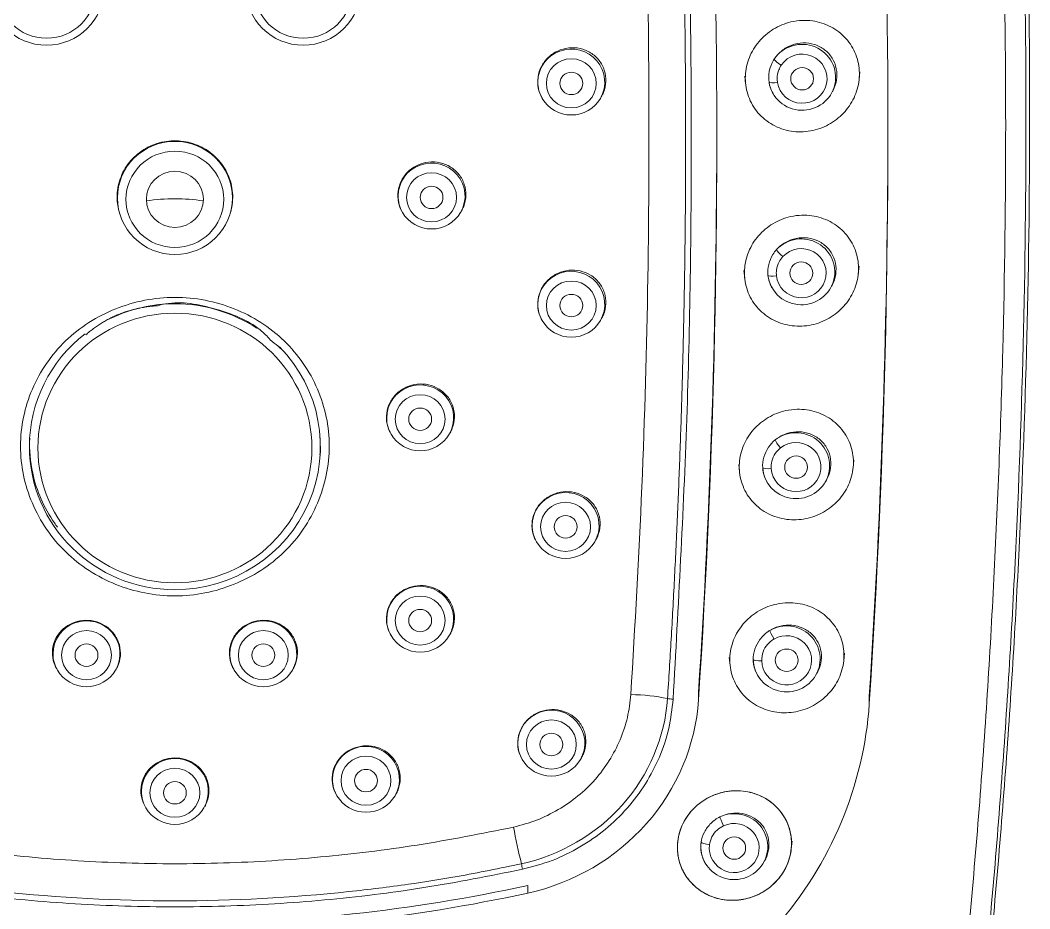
# Model space of a CAD drawing. Extents: x 0 to 3160, y 0 to 2315.
# Drawn here: x 1139.86 to 1175.26, y 1152.76 to 1183.93 of the extents above; entities that cross this region are included whole.
import ezdxf

# ---------------------------------------------------------------- set-up
doc = ezdxf.new("R2010")
doc.units = 0
doc.header["$LTSCALE"] = 10
doc.header["$MEASUREMENT"] = 0
doc.layers.add('1', color=7, linetype='CONTINUOUS')

msp = doc.modelspace()

# ---------------------------------------------------------------- linework, layer by layer
at = {"layer": '1', "color": 7, "linetype": 'Continuous', "lineweight": 18}
for p, q in [((1169.278, 1181.854), (1169.305, 1182.121)), ((1165.269, 1181.966), (1165.295, 1181.703)), ((1166.256, 1181.359), (1166.26, 1181.352)), ((1168.298, 1181.352), (1168.337, 1181.419)), ((1158.157, 1181.204), (1158.166, 1181.188)), ((1160.205, 1181.188), (1160.236, 1181.242)), ((1170.285, 1180.122), (1170.285, 1180.391)), ((1164.285, 1179.891), (1164.285, 1180.158)), ((1143.349, 1177.146), (1143.361, 1177.105)), ((1147.209, 1177.105), (1147.222, 1177.146)), ((1153.253, 1177.211), (1153.266, 1177.189)), ((1155.305, 1177.189), (1155.332, 1177.236)), ((1165.238, 1175.144), (1165.264, 1174.881)), ((1169.247, 1175.031), (1169.274, 1175.298)), ((1166.224, 1174.537), (1166.229, 1174.529)), ((1168.267, 1174.529), (1168.307, 1174.597)), ((1158.155, 1173.411), (1158.166, 1173.393)), ((1160.205, 1173.393), (1160.237, 1173.449)), ((1152.852, 1169.431), (1152.866, 1169.406)), ((1154.905, 1169.406), (1154.933, 1169.455)), ((1165.057, 1168.345), (1165.083, 1168.082)), ((1169.066, 1168.231), (1169.093, 1168.499)), ((1166.042, 1167.739), (1166.048, 1167.728)), ((1168.086, 1167.728), (1168.127, 1167.799)), ((1157.954, 1165.651), (1157.966, 1165.63)), ((1160.005, 1165.63), (1160.038, 1165.689)), ((1152.85, 1162.37), (1152.866, 1162.343)), ((1154.905, 1162.343), (1154.934, 1162.394)), ((1164.725, 1161.57), (1164.752, 1161.306)), ((1168.735, 1161.453), (1168.762, 1161.722)), ((1141.142, 1161.172), (1141.166, 1161.13)), ((1149.405, 1161.13), (1149.429, 1161.172)), ((1143.205, 1161.13), (1143.224, 1161.163)), ((1147.347, 1161.163), (1147.366, 1161.13)), ((1165.709, 1160.964), (1165.716, 1160.951)), ((1167.755, 1160.951), (1167.797, 1161.023)), ((1157.452, 1158.019), (1157.466, 1157.995)), ((1159.505, 1157.995), (1159.539, 1158.055)), ((1150.948, 1156.759), (1150.966, 1156.728)), ((1153.005, 1156.728), (1153.033, 1156.777)), ((1144.243, 1156.344), (1144.266, 1156.304)), ((1146.305, 1156.304), (1146.328, 1156.344)), ((1166.896, 1154.863), (1166.923, 1155.13)), ((1163.869, 1154.382), (1163.879, 1154.365)), ((1165.917, 1154.365), (1165.959, 1154.436))]:
    msp.add_line(p, q, dxfattribs=at)
at = {"layer": '1', "color": 7, "linetype": 'Continuous', "lineweight": 13}
for p, q in [((1163.644, 1160.084), (1163.644, 1160.351)), ((1169.632, 1159.946), (1169.632, 1160.216)), ((1157.655, 1153.31), (1157.655, 1153.575))]:
    msp.add_line(p, q, dxfattribs=at)
at = {"layer": '1', "color": 7, "linetype": 'Continuous', "lineweight": 18}
for centre, major_axis in [((1140.785, 1185.037), (-2.015, 0)), ((1149.785, 1185.037), (-2.015, 0)), ((1159.185, 1181.714), (-0.4, 0)), ((1167.279, 1181.878), (-0.4, 0)), ((1145.285, 1177.695), (-2.015, 0)), ((1145.285, 1177.646), (1, 0)), ((1154.285, 1177.715), (-0.4, 0)), ((1167.248, 1175.055), (-0.4, 0)), ((1159.185, 1173.919), (-0.4, 0)), ((1145.285, 1168.924), (4.802, 0)), ((1153.885, 1169.932), (-0.4, 0)), ((1167.067, 1168.254), (-0.4, 0)), ((1158.985, 1166.156), (-0.4, 0)), ((1153.885, 1162.869), (-0.4, 0)), ((1142.185, 1161.656), (0.4, 0)), ((1148.385, 1161.656), (-0.4, 0)), ((1166.736, 1161.477), (-0.4, 0)), ((1158.485, 1158.521), (-0.4, 0)), ((1151.985, 1157.254), (-0.4, 0)), ((1145.285, 1156.83), (-0.4, 0)), ((1164.898, 1154.891), (-0.4, 0))]:
    msp.add_ellipse(centre, major_axis=major_axis, ratio=0.984808, dxfattribs=at)
at = {"layer": '1', "color": 7, "linetype": 'Continuous', "lineweight": 13}
for centre, major_axis in [((1140.785, 1184.987), (1.715, 0)), ((1149.785, 1184.988), (1.715, 0)), ((1159.185, 1181.714), (0.875, 0)), ((1145.285, 1177.646), (1.715, 0)), ((1154.285, 1177.715), (0.875, 0)), ((1159.185, 1173.919), (0.875, 0)), ((1153.885, 1169.932), (0.875, 0)), ((1158.985, 1166.156), (0.875, 0)), ((1153.885, 1162.869), (0.875, 0)), ((1142.185, 1161.656), (0.875, 0)), ((1148.385, 1161.656), (0.875, 0)), ((1158.485, 1158.521), (0.875, 0)), ((1151.985, 1157.254), (0.875, 0)), ((1145.285, 1156.83), (0.875, 0))]:
    msp.add_ellipse(centre, major_axis=major_axis, ratio=0.984808, dxfattribs=at)
at = {"layer": '1', "color": 7, "linetype": 'Continuous', "lineweight": 18}
for centre, major_axis, ratio, start_param, end_param in [((1167.279, 1181.926), (1.174, 0), 0.984808, 3.290554, 8.844808), ((1166.547, 1182.403), (-0.25, 0.166), 0.145253, 0.183594, 1.667124), ((1166.413, 1181.803), (0.297, 0.045), 0.171725, 3.202696, 4.686226), ((1159.185, 1181.761), (-1.174, 0), 0.984808, 0.519148, 1.570797), ((1159.185, 1181.761), (1.174, 0), 0.984808, -1.570796, -0.519148), ((1145.285, 1171.009), (6.759, 0), 0.984808, 1.570796, 1.719138), ((1145.285, 1171.009), (6.759, 0), 0.984808, 1.422454, 1.570796), ((1154.285, 1177.762), (-1.174, 0), 0.984808, 0.519148, 1.570797), ((1154.285, 1177.762), (1.174, 0), 0.984808, -1.570796, -0.519148), ((1167.248, 1175.102), (-1.174, 0), 0.984808, 0.10659, 5.541511), ((1166.603, 1175.689), (-0.22, 0.204), 0.128037, 0.205821, 1.689351), ((1166.378, 1175.015), (0.298, 0.032), 0.172663, 3.210102, 4.693632), ((1159.185, 1173.966), (-1.174, 0), 0.984808, 0.519148, 1.570797), ((1159.185, 1173.966), (1.174, 0), 0.984808, -1.570796, -0.519148), ((1145.285, 1168.976), (5.102, 0), 0.984808, 2.235047, 3.141593), ((1145.285, 1168.976), (5.102, 0), 0.984808, 4.712389, 7.051207), ((1153.885, 1169.98), (-1.174, 0), 0.984808, 0.519148, 1.570797), ((1153.885, 1169.98), (1.174, 0), 0.984808, -1.570796, -0.519148), ((1167.067, 1168.302), (1.174, 0), 0.984808, 3.20614, 8.528986), ((1145.285, 1168.976), (-5.102, 0), 0.984808, 0, 1.570796), ((1166.52, 1168.979), (-0.186, 0.236), 0.108513, 0.224066, 1.707596), ((1166.194, 1168.251), (0.299, 0.02), 0.173287, 3.217486, 4.701016), ((1158.985, 1166.204), (-1.174, 0), 0.984808, 0.519148, 1.570797), ((1158.985, 1166.204), (1.174, 0), 0.984808, -1.570796, -0.519148), ((1166.736, 1161.525), (-1.174, 0), 0.984808, 0.022667, 5.240547), ((1153.885, 1162.917), (-1.174, 0), 0.984808, 0.519148, 1.570797), ((1153.885, 1162.917), (1.174, 0), 0.984808, -1.570796, -0.519148), ((1166.295, 1162.273), (-0.149, 0.26), 0.087509, 0.238405, 1.721935), ((1165.861, 1161.51), (0.3, 0.007), 0.173604, 3.224863, 4.708392), ((1142.185, 1161.703), (-1.174, 0), 0.984808, 0.519148, 1.570797), ((1142.185, 1161.703), (1.174, 0), 0.984808, -1.570796, -0.519148), ((1148.385, 1161.703), (-1.174, 0), 0.984808, 0.519148, 1.570797), ((1148.385, 1161.703), (1.174, 0), 0.984808, -1.570796, -0.519148), ((1158.485, 1158.569), (-1.174, 0), 0.984808, 0.519148, 1.570797), ((1158.485, 1158.569), (1.174, 0), 0.984808, -1.570796, -0.519148), ((1151.985, 1157.301), (-1.174, 0), 0.984808, 0.519148, 1.570797), ((1151.985, 1157.301), (1.174, 0), 0.984808, -1.570796, -0.519148), ((1145.285, 1156.877), (-1.174, 0), 0.984808, 0.519148, 1.570797), ((1145.285, 1156.877), (1.174, 0), 0.984808, -1.570796, -0.519148), ((1164.898, 1154.939), (-1.174, 0), 0.984808, -0.133119, 5.154545), ((1164.524, 1155.722), (-0.127, 0.272), 0.074302, 0.245307, 1.728837), ((1164.031, 1155.058), (-0.297, 0.04), 0.172112, 0.110665, 1.594195)]:
    msp.add_ellipse(centre, major_axis=major_axis, ratio=ratio, start_param=start_param, end_param=end_param, dxfattribs=at)
at = {"layer": '1', "color": 7, "linetype": 'Continuous', "lineweight": 13}
for centre, major_axis, ratio, start_param, end_param in [((1159.185, 1181.761), (-1.174, 0), 0.984808, 2.622445, 6.283185), ((1167.279, 1181.878), (0.875, 0), 0.984808, 3.290554, 8.844808), ((1159.185, 1181.761), (-1.174, 0), 0.984808, 0, 0.519148), ((1154.285, 1177.762), (-1.174, 0), 0.984808, 2.622445, 6.283185), ((1154.285, 1177.762), (-1.174, 0), 0.984808, 0, 0.519148), ((1167.248, 1175.055), (0.875, 0), 0.984808, 3.248183, 8.683104), ((1159.185, 1173.966), (-1.174, 0), 0.984808, 2.622445, 6.283185), ((1159.185, 1173.966), (-1.174, 0), 0.984808, 0, 0.519148), ((1153.885, 1169.98), (-1.174, 0), 0.984808, 2.622445, 6.283185), ((1153.885, 1169.98), (-1.174, 0), 0.984808, 0, 0.519148), ((1167.067, 1168.254), (0.875, 0), 0.984808, 3.20614, 8.528986), ((1158.985, 1166.204), (-1.174, 0), 0.984808, 2.622445, 6.283185), ((1158.985, 1166.204), (-1.174, 0), 0.984808, 0, 0.519148), ((1153.885, 1162.917), (-1.174, 0), 0.984808, 2.622445, 6.283185), ((1142.185, 1161.703), (-1.174, 0), 0.984808, 2.622445, 6.283185), ((1148.385, 1161.703), (-1.174, 0), 0.984808, 2.622445, 6.283185), ((1153.885, 1162.917), (-1.174, 0), 0.984808, 0, 0.519148), ((1166.736, 1161.477), (-0.875, 0), 0.984808, 0.022667, 5.240547), ((1142.185, 1161.703), (-1.174, 0), 0.984808, 0, 0.519148), ((1148.385, 1161.703), (-1.174, 0), 0.984808, 0, 0.519148), ((1161.592, 1159.698), (-1.996, 0.132), 0.281544, 4.226241, 4.891379), ((1162.702, 1160.199), (-0.299, 0.019), 0.281132, 1.084411, 1.763223), ((1158.485, 1158.569), (-1.174, 0), 0.984808, 2.622445, 6.283185), ((1151.985, 1157.301), (-1.174, 0), 0.984808, 2.622445, 6.283185), ((1158.485, 1158.569), (-1.174, 0), 0.984808, 0, 0.519148), ((1145.285, 1156.877), (-1.174, 0), 0.984808, 2.622445, 6.283185), ((1151.985, 1157.301), (-1.174, 0), 0.984808, 0, 0.519148), ((1145.285, 1156.877), (-1.174, 0), 0.984808, 0, 0.519148), ((1157.396, 1155.014), (-0.42, 1.955), 0.055544, 1.241956, 1.911387), ((1164.898, 1154.891), (0.875, 0), 0.984808, 3.008474, 8.296138), ((1157.439, 1154.237), (-0.064, 0.293), 0.056431, 4.37836, 5.05284)]:
    msp.add_ellipse(centre, major_axis=major_axis, ratio=ratio, start_param=start_param, end_param=end_param, dxfattribs=at)
at = {"layer": '1', "color": 7, "linetype": 'Continuous', "lineweight": 18}
for points, knots in [([(1173.608, 1148.562), (1173.884, 1151.244), (1174.125, 1153.903), (1174.54, 1159.264), (1174.712, 1161.956), (1175.125, 1170.062), (1175.261, 1175.512), (1175.251, 1186.467), (1175.105, 1191.964), (1174.674, 1200.236), (1174.495, 1202.999), (1174.066, 1208.533), (1173.816, 1211.31), (1173.531, 1214.074)], [0, 0, 0, 0, 0.125, 0.125, 0.25, 0.25, 0.5, 0.5, 0.75, 0.75, 0.875, 0.875, 1, 1, 1, 1]), ([(1167.292, 1183.922), (1167.523, 1183.93), (1167.755, 1183.899), (1168.186, 1183.762), (1168.391, 1183.655), (1168.745, 1183.382), (1168.898, 1183.211), (1169.129, 1182.834), (1169.211, 1182.623), (1169.294, 1182.193), (1169.298, 1181.969), (1169.232, 1181.54), (1169.162, 1181.328), (1168.96, 1180.942), (1168.826, 1180.763), (1168.511, 1180.456), (1168.326, 1180.325), (1167.926, 1180.129), (1167.706, 1180.061), (1167.259, 1180.001), (1167.027, 1180.008), (1166.584, 1180.098), (1166.368, 1180.183), (1165.986, 1180.418), (1165.814, 1180.571), (1165.542, 1180.921), (1165.437, 1181.122), (1165.306, 1181.541), (1165.278, 1181.764), (1165.298, 1182.199), (1165.346, 1182.418), (1165.509, 1182.822), (1165.625, 1183.014), (1165.909, 1183.349), (1166.081, 1183.496), (1166.459, 1183.728), (1166.67, 1183.815), (1167.02, 1183.899), (1167.157, 1183.917), (1167.292, 1183.922)], [0, 0, 0, 0, 0.055764, 0.055764, 0.111536, 0.111536, 0.1671, 0.1671, 0.221505, 0.221505, 0.274389, 0.274389, 0.32618, 0.32618, 0.377807, 0.377807, 0.430207, 0.430207, 0.483924, 0.483924, 0.538913, 0.538913, 0.594579, 0.594579, 0.650054, 0.650054, 0.704598, 0.704598, 0.75791, 0.75791, 0.810197, 0.810197, 0.862042, 0.862042, 0.914175, 0.914175, 0.96724, 0.96724, 1, 1, 1, 1]), ([(1167.292, 1183.922), (1167.523, 1183.93), (1167.755, 1183.899), (1168.186, 1183.762), (1168.391, 1183.655), (1168.745, 1183.382), (1168.898, 1183.211), (1169.129, 1182.834), (1169.211, 1182.623), (1169.294, 1182.193), (1169.298, 1181.969), (1169.232, 1181.54), (1169.162, 1181.328), (1168.96, 1180.942), (1168.826, 1180.763), (1168.511, 1180.456), (1168.326, 1180.325), (1167.926, 1180.129), (1167.706, 1180.061), (1167.259, 1180.001), (1167.027, 1180.008), (1166.584, 1180.098), (1166.368, 1180.183), (1165.986, 1180.418), (1165.814, 1180.571), (1165.542, 1180.921), (1165.437, 1181.122), (1165.306, 1181.541), (1165.278, 1181.764), (1165.298, 1182.199), (1165.346, 1182.418), (1165.509, 1182.822), (1165.625, 1183.014), (1165.909, 1183.349), (1166.081, 1183.496), (1166.459, 1183.728), (1166.67, 1183.815), (1167.02, 1183.899), (1167.157, 1183.917), (1167.292, 1183.922)], [0, 0, 0, 0, 0.055764, 0.055764, 0.111536, 0.111536, 0.1671, 0.1671, 0.221505, 0.221505, 0.274389, 0.274389, 0.32618, 0.32618, 0.377807, 0.377807, 0.430207, 0.430207, 0.483924, 0.483924, 0.538913, 0.538913, 0.594579, 0.594579, 0.650054, 0.650054, 0.704598, 0.704598, 0.75791, 0.75791, 0.810197, 0.810197, 0.862042, 0.862042, 0.914175, 0.914175, 0.96724, 0.96724, 1, 1, 1, 1]), ([(1166.297, 1182.559), (1166.369, 1182.672), (1166.461, 1182.773), (1166.67, 1182.94), (1166.789, 1183.007), (1167.039, 1183.101), (1167.174, 1183.128), (1167.443, 1183.137), (1167.581, 1183.119), (1167.837, 1183.038), (1167.96, 1182.974), (1168.172, 1182.811), (1168.264, 1182.709), (1168.403, 1182.484), (1168.452, 1182.358), (1168.502, 1182.101), (1168.505, 1181.967), (1168.466, 1181.711), (1168.424, 1181.584), (1168.356, 1181.452), (1168.347, 1181.436), (1168.338, 1181.42)], [0, 0, 0, 0, 0.107491, 0.107491, 0.214858, 0.214858, 0.324299, 0.324299, 0.436251, 0.436251, 0.549562, 0.549562, 0.662307, 0.662307, 0.772688, 0.772688, 0.880059, 0.880059, 0.985266, 0.985266, 1, 1, 1, 1]), ([(1158.157, 1181.203), (1158.096, 1181.309), (1158.051, 1181.425), (1158.001, 1181.672), (1157.998, 1181.807), (1158.036, 1182.066), (1158.078, 1182.194), (1158.2, 1182.427), (1158.282, 1182.535), (1158.474, 1182.717), (1158.587, 1182.793), (1158.828, 1182.906), (1158.96, 1182.943), (1159.226, 1182.973), (1159.363, 1182.966), (1159.624, 1182.908), (1159.75, 1182.856), (1159.975, 1182.715), (1160.077, 1182.624), (1160.239, 1182.417), (1160.302, 1182.297), (1160.382, 1182.048), (1160.4, 1181.914), (1160.389, 1181.653), (1160.361, 1181.521), (1160.292, 1181.346), (1160.266, 1181.294), (1160.237, 1181.244)], [0, 0, 0, 0, 0.075701, 0.075701, 0.156399, 0.156399, 0.236386, 0.236386, 0.316044, 0.316044, 0.395892, 0.395892, 0.476395, 0.476395, 0.557783, 0.557783, 0.639912, 0.639912, 0.722273, 0.722273, 0.804197, 0.804197, 0.885194, 0.885194, 0.965237, 0.965237, 1, 1, 1, 1]), ([(1166.118, 1181.754), (1166.1, 1181.879), (1166.103, 1182.01), (1166.151, 1182.262), (1166.197, 1182.387), (1166.272, 1182.52), (1166.284, 1182.54), (1166.297, 1182.559)], [0, 0, 0, 0, 0.458729, 0.458729, 0.91951, 0.91951, 1, 1, 1, 1]), ([(1166.547, 1182.351), (1166.513, 1182.299), (1166.484, 1182.244), (1166.424, 1182.092), (1166.405, 1181.989), (1166.403, 1181.842), (1166.407, 1181.796), (1166.413, 1181.75)], [0, 0, 0, 0, 0.294217, 0.294217, 0.780954, 0.780954, 1, 1, 1, 1]), ([(1166.257, 1181.357), (1166.216, 1181.428), (1166.182, 1181.504), (1166.14, 1181.639), (1166.126, 1181.696), (1166.118, 1181.754)], [0, 0, 0, 0, 0.588242, 0.588242, 1, 1, 1, 1]), ([(1147.222, 1177.146), (1147.237, 1177.194), (1147.251, 1177.243), (1147.312, 1177.508), (1147.324, 1177.734), (1147.272, 1178.173), (1147.207, 1178.392), (1147.008, 1178.789), (1146.872, 1178.974), (1146.549, 1179.284), (1146.358, 1179.415), (1145.947, 1179.604), (1145.723, 1179.665), (1145.272, 1179.711), (1145.04, 1179.696), (1144.599, 1179.595), (1144.385, 1179.507), (1144.003, 1179.27), (1143.831, 1179.118), (1143.551, 1178.772), (1143.44, 1178.572), (1143.294, 1178.154), (1143.257, 1177.93), (1143.261, 1177.52), (1143.291, 1177.329), (1143.348, 1177.148)], [0, 0, 0, 0, 0.020469, 0.020469, 0.110761, 0.110761, 0.20116, 0.20116, 0.291607, 0.291607, 0.38198, 0.38198, 0.472176, 0.472176, 0.562191, 0.562191, 0.652146, 0.652146, 0.742204, 0.742204, 0.832454, 0.832454, 0.922859, 0.922859, 1, 1, 1, 1]), ([(1153.253, 1177.211), (1153.194, 1177.313), (1153.15, 1177.425), (1153.098, 1177.668), (1153.093, 1177.802), (1153.129, 1178.061), (1153.17, 1178.19), (1153.29, 1178.423), (1153.372, 1178.532), (1153.564, 1178.714), (1153.677, 1178.79), (1153.919, 1178.902), (1154.05, 1178.938), (1154.315, 1178.967), (1154.452, 1178.959), (1154.711, 1178.901), (1154.837, 1178.849), (1155.062, 1178.71), (1155.163, 1178.62), (1155.326, 1178.414), (1155.39, 1178.296), (1155.473, 1178.048), (1155.492, 1177.915), (1155.485, 1177.653), (1155.458, 1177.521), (1155.389, 1177.344), (1155.363, 1177.29), (1155.333, 1177.238)], [0, 0, 0, 0, 0.073354, 0.073354, 0.154502, 0.154502, 0.235216, 0.235216, 0.315567, 0.315567, 0.395775, 0.395775, 0.476138, 0.476138, 0.556921, 0.556921, 0.638222, 0.638222, 0.719895, 0.719895, 0.801591, 0.801591, 0.88293, 0.88293, 0.963712, 0.963712, 1, 1, 1, 1]), ([(1167.271, 1177.09), (1167.502, 1177.097), (1167.735, 1177.064), (1168.165, 1176.926), (1168.369, 1176.819), (1168.721, 1176.544), (1168.874, 1176.373), (1169.104, 1175.995), (1169.185, 1175.782), (1169.264, 1175.352), (1169.266, 1175.127), (1169.195, 1174.698), (1169.123, 1174.487), (1168.917, 1174.105), (1168.781, 1173.927), (1168.464, 1173.626), (1168.278, 1173.498), (1167.878, 1173.306), (1167.658, 1173.241), (1167.214, 1173.184), (1166.982, 1173.193), (1166.542, 1173.285), (1166.327, 1173.371), (1165.946, 1173.607), (1165.775, 1173.76), (1165.504, 1174.112), (1165.4, 1174.314), (1165.272, 1174.734), (1165.245, 1174.957), (1165.27, 1175.393), (1165.321, 1175.611), (1165.488, 1176.014), (1165.606, 1176.204), (1165.894, 1176.534), (1166.067, 1176.678), (1166.446, 1176.905), (1166.657, 1176.989), (1167.003, 1177.068), (1167.138, 1177.086), (1167.271, 1177.09)], [0, 0, 0, 0, 0.055856, 0.055856, 0.111707, 0.111707, 0.167555, 0.167555, 0.222376, 0.222376, 0.275604, 0.275604, 0.32751, 0.32751, 0.378991, 0.378991, 0.431057, 0.431057, 0.484391, 0.484391, 0.539109, 0.539109, 0.594739, 0.594739, 0.650433, 0.650433, 0.705353, 0.705353, 0.759023, 0.759023, 0.811497, 0.811497, 0.863288, 0.863288, 0.915155, 0.915155, 0.967849, 0.967849, 1, 1, 1, 1]), ([(1167.271, 1177.09), (1167.502, 1177.097), (1167.735, 1177.064), (1168.165, 1176.926), (1168.369, 1176.819), (1168.721, 1176.544), (1168.874, 1176.373), (1169.104, 1175.995), (1169.185, 1175.782), (1169.264, 1175.352), (1169.266, 1175.127), (1169.195, 1174.698), (1169.123, 1174.487), (1168.917, 1174.105), (1168.781, 1173.927), (1168.464, 1173.626), (1168.278, 1173.498), (1167.878, 1173.306), (1167.658, 1173.241), (1167.214, 1173.184), (1166.982, 1173.193), (1166.542, 1173.285), (1166.327, 1173.371), (1165.946, 1173.607), (1165.775, 1173.76), (1165.504, 1174.112), (1165.4, 1174.314), (1165.272, 1174.734), (1165.245, 1174.957), (1165.27, 1175.393), (1165.321, 1175.611), (1165.488, 1176.014), (1165.606, 1176.204), (1165.894, 1176.534), (1166.067, 1176.678), (1166.446, 1176.905), (1166.657, 1176.989), (1167.003, 1177.068), (1167.138, 1177.086), (1167.271, 1177.09)], [0, 0, 0, 0, 0.055856, 0.055856, 0.111707, 0.111707, 0.167555, 0.167555, 0.222376, 0.222376, 0.275604, 0.275604, 0.32751, 0.32751, 0.378991, 0.378991, 0.431057, 0.431057, 0.484391, 0.484391, 0.539109, 0.539109, 0.594739, 0.594739, 0.650433, 0.650433, 0.705353, 0.705353, 0.759023, 0.759023, 0.811497, 0.811497, 0.863288, 0.863288, 0.915155, 0.915155, 0.967849, 0.967849, 1, 1, 1, 1]), ([(1166.382, 1175.883), (1166.472, 1175.983), (1166.579, 1176.07), (1166.812, 1176.203), (1166.94, 1176.251), (1167.201, 1176.304), (1167.339, 1176.309), (1167.605, 1176.276), (1167.737, 1176.236), (1167.976, 1176.115), (1168.086, 1176.032), (1168.266, 1175.837), (1168.339, 1175.721), (1168.437, 1175.477), (1168.464, 1175.344), (1168.47, 1175.084), (1168.45, 1174.951), (1168.384, 1174.748), (1168.349, 1174.67), (1168.307, 1174.597)], [0, 0, 0, 0, 0.113711, 0.113711, 0.227278, 0.227278, 0.343248, 0.343248, 0.461883, 0.461883, 0.581657, 0.581657, 0.700336, 0.700336, 0.816095, 0.816095, 0.928582, 0.928582, 1, 1, 1, 1]), ([(1166.081, 1174.979), (1166.068, 1175.104), (1166.077, 1175.233), (1166.136, 1175.48), (1166.187, 1175.603), (1166.292, 1175.773), (1166.335, 1175.83), (1166.382, 1175.883)], [0, 0, 0, 0, 0.392122, 0.392122, 0.78627, 0.78627, 1, 1, 1, 1]), ([(1166.603, 1175.637), (1166.551, 1175.581), (1166.505, 1175.518), (1166.423, 1175.362), (1166.392, 1175.263), (1166.371, 1175.097), (1166.37, 1175.029), (1166.378, 1174.963)], [0, 0, 0, 0, 0.311332, 0.311332, 0.726524, 0.726524, 1, 1, 1, 1]), ([(1158.156, 1173.41), (1158.095, 1173.515), (1158.051, 1173.632), (1158.001, 1173.878), (1157.998, 1174.013), (1158.037, 1174.271), (1158.079, 1174.399), (1158.203, 1174.631), (1158.285, 1174.738), (1158.478, 1174.918), (1158.591, 1174.994), (1158.832, 1175.104), (1158.964, 1175.141), (1159.228, 1175.17), (1159.365, 1175.162), (1159.624, 1175.105), (1159.751, 1175.053), (1159.976, 1174.914), (1160.077, 1174.823), (1160.239, 1174.616), (1160.303, 1174.496), (1160.382, 1174.247), (1160.4, 1174.113), (1160.389, 1173.852), (1160.36, 1173.721), (1160.29, 1173.549), (1160.266, 1173.499), (1160.239, 1173.452)], [0, 0, 0, 0, 0.075878, 0.075878, 0.157081, 0.157081, 0.237356, 0.237356, 0.316996, 0.316996, 0.396555, 0.396555, 0.476645, 0.476645, 0.557695, 0.557695, 0.639745, 0.639745, 0.722366, 0.722366, 0.804811, 0.804811, 0.88638, 0.88638, 0.966807, 0.966807, 1, 1, 1, 1]), ([(1166.223, 1174.538), (1166.217, 1174.548), (1166.211, 1174.559), (1166.139, 1174.694), (1166.095, 1174.836), (1166.081, 1174.979)], [0, 0, 0, 0, 0.076536, 0.076536, 1, 1, 1, 1]), ([(1144.675, 1173.914), (1144.769, 1173.941), (1145.431, 1174.101), (1146.717, 1173.84), (1148.002, 1173.363), (1148.52, 1172.84), (1148.631, 1172.712)], [0, 0, 0, 0, 0.067446, 0.47527, 0.880652, 1, 1, 1, 1]), ([(1152.852, 1169.431), (1152.793, 1169.532), (1152.75, 1169.643), (1152.698, 1169.884), (1152.693, 1170.018), (1152.729, 1170.276), (1152.77, 1170.405), (1152.891, 1170.637), (1152.973, 1170.745), (1153.166, 1170.926), (1153.279, 1171.002), (1153.52, 1171.112), (1153.652, 1171.148), (1153.916, 1171.176), (1154.052, 1171.168), (1154.31, 1171.11), (1154.436, 1171.059), (1154.66, 1170.92), (1154.761, 1170.831), (1154.925, 1170.627), (1154.989, 1170.509), (1155.072, 1170.261), (1155.092, 1170.128), (1155.085, 1169.868), (1155.058, 1169.736), (1154.988, 1169.56), (1154.963, 1169.508), (1154.934, 1169.457)], [0, 0, 0, 0, 0.072908, 0.072908, 0.154483, 0.154483, 0.23556, 0.23556, 0.316079, 0.316079, 0.396209, 0.396209, 0.476303, 0.476303, 0.556764, 0.556764, 0.637857, 0.637857, 0.719564, 0.719564, 0.801555, 0.801555, 0.883345, 0.883345, 0.964546, 0.964546, 1, 1, 1, 1]), ([(1167.1, 1170.281), (1167.331, 1170.287), (1167.564, 1170.253), (1167.993, 1170.113), (1168.197, 1170.005), (1168.547, 1169.73), (1168.699, 1169.559), (1168.927, 1169.179), (1169.008, 1168.966), (1169.085, 1168.534), (1169.085, 1168.309), (1169.009, 1167.88), (1168.934, 1167.67), (1168.724, 1167.29), (1168.586, 1167.115), (1168.266, 1166.818), (1168.079, 1166.693), (1167.68, 1166.507), (1167.461, 1166.445), (1167.018, 1166.391), (1166.788, 1166.402), (1166.35, 1166.496), (1166.136, 1166.582), (1165.757, 1166.818), (1165.587, 1166.972), (1165.317, 1167.325), (1165.214, 1167.527), (1165.088, 1167.949), (1165.063, 1168.173), (1165.092, 1168.609), (1165.145, 1168.827), (1165.317, 1169.227), (1165.438, 1169.416), (1165.729, 1169.741), (1165.903, 1169.883), (1166.283, 1170.104), (1166.493, 1170.186), (1166.837, 1170.261), (1166.969, 1170.277), (1167.1, 1170.281)], [0, 0, 0, 0, 0.055892, 0.055892, 0.111764, 0.111764, 0.167858, 0.167858, 0.223101, 0.223101, 0.276716, 0.276716, 0.328796, 0.328796, 0.380176, 0.380176, 0.431928, 0.431928, 0.484865, 0.484865, 0.539268, 0.539268, 0.594802, 0.594802, 0.650672, 0.650672, 0.705959, 0.705959, 0.76002, 0.76002, 0.812736, 0.812736, 0.864525, 0.864525, 0.916156, 0.916156, 0.968474, 0.968474, 1, 1, 1, 1]), ([(1167.1, 1170.281), (1167.331, 1170.287), (1167.564, 1170.253), (1167.993, 1170.113), (1168.197, 1170.005), (1168.547, 1169.73), (1168.699, 1169.559), (1168.927, 1169.179), (1169.008, 1168.966), (1169.085, 1168.534), (1169.085, 1168.309), (1169.009, 1167.88), (1168.934, 1167.67), (1168.724, 1167.29), (1168.586, 1167.115), (1168.266, 1166.818), (1168.079, 1166.693), (1167.68, 1166.507), (1167.461, 1166.445), (1167.018, 1166.391), (1166.788, 1166.402), (1166.35, 1166.496), (1166.136, 1166.582), (1165.757, 1166.818), (1165.587, 1166.972), (1165.317, 1167.325), (1165.214, 1167.527), (1165.088, 1167.949), (1165.063, 1168.173), (1165.092, 1168.609), (1165.145, 1168.827), (1165.317, 1169.227), (1165.438, 1169.416), (1165.729, 1169.741), (1165.903, 1169.883), (1166.283, 1170.104), (1166.493, 1170.186), (1166.837, 1170.261), (1166.969, 1170.277), (1167.1, 1170.281)], [0, 0, 0, 0, 0.055892, 0.055892, 0.111764, 0.111764, 0.167858, 0.167858, 0.223101, 0.223101, 0.276716, 0.276716, 0.328796, 0.328796, 0.380176, 0.380176, 0.431928, 0.431928, 0.484865, 0.484865, 0.539268, 0.539268, 0.594802, 0.594802, 0.650672, 0.650672, 0.705959, 0.705959, 0.76002, 0.76002, 0.812736, 0.812736, 0.864525, 0.864525, 0.916156, 0.916156, 0.968474, 0.968474, 1, 1, 1, 1]), ([(1166.333, 1169.204), (1166.437, 1169.29), (1166.557, 1169.36), (1166.806, 1169.457), (1166.94, 1169.486), (1167.206, 1169.5), (1167.342, 1169.485), (1167.599, 1169.412), (1167.723, 1169.352), (1167.939, 1169.195), (1168.034, 1169.096), (1168.179, 1168.875), (1168.232, 1168.749), (1168.288, 1168.493), (1168.294, 1168.358), (1168.258, 1168.1), (1168.218, 1167.973), (1168.149, 1167.837), (1168.139, 1167.819), (1168.128, 1167.8)], [0, 0, 0, 0, 0.120459, 0.120459, 0.240753, 0.240753, 0.36381, 0.36381, 0.489656, 0.489656, 0.616343, 0.616343, 0.741324, 0.741324, 0.862809, 0.862809, 0.980799, 0.980799, 1, 1, 1, 1]), ([(1140.193, 1169.265), (1140.176, 1168.854), (1140.265, 1167.804), (1140.719, 1166.766), (1141.133, 1166.195), (1141.17, 1166.146)], [0, 0, 0, 0, 0.372132, 0.94492, 1, 1, 1, 1]), ([(1165.895, 1168.227), (1165.888, 1168.351), (1165.903, 1168.478), (1165.973, 1168.722), (1166.028, 1168.841), (1166.165, 1169.043), (1166.244, 1169.131), (1166.333, 1169.204)], [0, 0, 0, 0, 0.344634, 0.344634, 0.690968, 0.690968, 1, 1, 1, 1]), ([(1166.52, 1168.927), (1166.45, 1168.872), (1166.388, 1168.806), (1166.281, 1168.65), (1166.239, 1168.556), (1166.195, 1168.375), (1166.188, 1168.286), (1166.194, 1168.199)], [0, 0, 0, 0, 0.320348, 0.320348, 0.683492, 0.683492, 1, 1, 1, 1]), ([(1166.043, 1167.737), (1166.006, 1167.8), (1165.976, 1167.866), (1165.92, 1168.028), (1165.901, 1168.127), (1165.895, 1168.227)], [0, 0, 0, 0, 0.424723, 0.424723, 1, 1, 1, 1]), ([(1157.954, 1165.65), (1157.894, 1165.755), (1157.85, 1165.87), (1157.801, 1166.115), (1157.797, 1166.25), (1157.837, 1166.508), (1157.881, 1166.636), (1158.005, 1166.867), (1158.088, 1166.973), (1158.282, 1167.152), (1158.395, 1167.227), (1158.636, 1167.335), (1158.767, 1167.371), (1159.03, 1167.399), (1159.166, 1167.392), (1159.424, 1167.334), (1159.55, 1167.283), (1159.775, 1167.145), (1159.876, 1167.055), (1160.039, 1166.848), (1160.102, 1166.729), (1160.182, 1166.48), (1160.2, 1166.346), (1160.188, 1166.085), (1160.159, 1165.954), (1160.089, 1165.784), (1160.066, 1165.737), (1160.04, 1165.692)], [0, 0, 0, 0, 0.075764, 0.075764, 0.157543, 0.157543, 0.238219, 0.238219, 0.317939, 0.317939, 0.397252, 0.397252, 0.476897, 0.476897, 0.557513, 0.557513, 0.639355, 0.639355, 0.722128, 0.722128, 0.805057, 0.805057, 0.887248, 0.887248, 0.968168, 0.968168, 1, 1, 1, 1]), ([(1152.851, 1162.369), (1152.793, 1162.469), (1152.75, 1162.579), (1152.698, 1162.818), (1152.693, 1162.952), (1152.729, 1163.211), (1152.77, 1163.339), (1152.893, 1163.571), (1152.975, 1163.679), (1153.168, 1163.858), (1153.281, 1163.934), (1153.523, 1164.042), (1153.654, 1164.078), (1153.917, 1164.105), (1154.053, 1164.097), (1154.31, 1164.04), (1154.436, 1163.989), (1154.66, 1163.852), (1154.761, 1163.763), (1154.924, 1163.559), (1154.989, 1163.442), (1155.072, 1163.195), (1155.092, 1163.062), (1155.085, 1162.802), (1155.057, 1162.67), (1154.988, 1162.496), (1154.964, 1162.445), (1154.935, 1162.396)], [0, 0, 0, 0, 0.072514, 0.072514, 0.154529, 0.154529, 0.235983, 0.235983, 0.316673, 0.316673, 0.396716, 0.396716, 0.476523, 0.476523, 0.556645, 0.556645, 0.637519, 0.637519, 0.719255, 0.719255, 0.801545, 0.801545, 0.883792, 0.883792, 0.965423, 0.965423, 1, 1, 1, 1]), ([(1166.778, 1163.495), (1167.01, 1163.499), (1167.242, 1163.465), (1167.67, 1163.324), (1167.873, 1163.216), (1168.222, 1162.94), (1168.373, 1162.768), (1168.6, 1162.388), (1168.68, 1162.175), (1168.754, 1161.742), (1168.753, 1161.516), (1168.673, 1161.087), (1168.596, 1160.877), (1168.381, 1160.5), (1168.241, 1160.326), (1167.918, 1160.034), (1167.731, 1159.912), (1167.331, 1159.731), (1167.113, 1159.671), (1166.673, 1159.622), (1166.444, 1159.634), (1166.009, 1159.729), (1165.796, 1159.816), (1165.419, 1160.053), (1165.249, 1160.207), (1164.981, 1160.56), (1164.878, 1160.763), (1164.755, 1161.186), (1164.731, 1161.41), (1164.764, 1161.847), (1164.819, 1162.064), (1164.996, 1162.463), (1165.119, 1162.65), (1165.413, 1162.972), (1165.588, 1163.111), (1165.969, 1163.327), (1166.179, 1163.406), (1166.52, 1163.477), (1166.65, 1163.492), (1166.778, 1163.495)], [0, 0, 0, 0, 0.055867, 0.055867, 0.1117, 0.1117, 0.167997, 0.167997, 0.223661, 0.223661, 0.277708, 0.277708, 0.330022, 0.330022, 0.381353, 0.381353, 0.432812, 0.432812, 0.485342, 0.485342, 0.539387, 0.539387, 0.594765, 0.594765, 0.650759, 0.650759, 0.7064, 0.7064, 0.760883, 0.760883, 0.813898, 0.813898, 0.86574, 0.86574, 0.917168, 0.917168, 0.969111, 0.969111, 1, 1, 1, 1]), ([(1166.778, 1163.495), (1167.01, 1163.499), (1167.242, 1163.465), (1167.67, 1163.324), (1167.873, 1163.216), (1168.222, 1162.94), (1168.373, 1162.768), (1168.6, 1162.388), (1168.68, 1162.175), (1168.754, 1161.742), (1168.753, 1161.516), (1168.673, 1161.087), (1168.596, 1160.877), (1168.381, 1160.5), (1168.241, 1160.326), (1167.918, 1160.034), (1167.731, 1159.912), (1167.331, 1159.731), (1167.113, 1159.671), (1166.673, 1159.622), (1166.444, 1159.634), (1166.009, 1159.729), (1165.796, 1159.816), (1165.419, 1160.053), (1165.249, 1160.207), (1164.981, 1160.56), (1164.878, 1160.763), (1164.755, 1161.186), (1164.731, 1161.41), (1164.764, 1161.847), (1164.819, 1162.064), (1164.996, 1162.463), (1165.119, 1162.65), (1165.413, 1162.972), (1165.588, 1163.111), (1165.969, 1163.327), (1166.179, 1163.406), (1166.52, 1163.477), (1166.65, 1163.492), (1166.778, 1163.495)], [0, 0, 0, 0, 0.055867, 0.055867, 0.1117, 0.1117, 0.167997, 0.167997, 0.223661, 0.223661, 0.277708, 0.277708, 0.330022, 0.330022, 0.381353, 0.381353, 0.432812, 0.432812, 0.485342, 0.485342, 0.539387, 0.539387, 0.594765, 0.594765, 0.650759, 0.650759, 0.7064, 0.7064, 0.760883, 0.760883, 0.813898, 0.813898, 0.86574, 0.86574, 0.917168, 0.917168, 0.969111, 0.969111, 1, 1, 1, 1]), ([(1141.142, 1161.171), (1141.087, 1161.265), (1141.046, 1161.367), (1140.99, 1161.597), (1140.981, 1161.729), (1141.009, 1161.985), (1141.046, 1162.113), (1141.161, 1162.346), (1141.241, 1162.455), (1141.431, 1162.637), (1141.544, 1162.714), (1141.786, 1162.825), (1141.919, 1162.861), (1142.185, 1162.887), (1142.322, 1162.879), (1142.581, 1162.819), (1142.707, 1162.768), (1142.931, 1162.631), (1143.032, 1162.542), (1143.198, 1162.342), (1143.264, 1162.226), (1143.352, 1161.984), (1143.375, 1161.854), (1143.376, 1161.596), (1143.353, 1161.465), (1143.286, 1161.282), (1143.258, 1161.222), (1143.225, 1161.165)], [0, 0, 0, 0, 0.067212, 0.067212, 0.148306, 0.148306, 0.229918, 0.229918, 0.311811, 0.311811, 0.393581, 0.393581, 0.474852, 0.474852, 0.555491, 0.555491, 0.635684, 0.635684, 0.715834, 0.715834, 0.796339, 0.796339, 0.877408, 0.877408, 0.958983, 0.958983, 1, 1, 1, 1]), ([(1147.347, 1161.163), (1147.291, 1161.259), (1147.249, 1161.364), (1147.195, 1161.598), (1147.188, 1161.731), (1147.219, 1161.989), (1147.259, 1162.117), (1147.378, 1162.35), (1147.459, 1162.458), (1147.651, 1162.64), (1147.764, 1162.716), (1148.006, 1162.825), (1148.138, 1162.861), (1148.402, 1162.887), (1148.538, 1162.879), (1148.796, 1162.821), (1148.921, 1162.77), (1149.145, 1162.634), (1149.246, 1162.546), (1149.41, 1162.344), (1149.476, 1162.228), (1149.562, 1161.984), (1149.584, 1161.852), (1149.58, 1161.592), (1149.555, 1161.461), (1149.487, 1161.282), (1149.461, 1161.227), (1149.43, 1161.174)], [0, 0, 0, 0, 0.069574, 0.069574, 0.151344, 0.151344, 0.23313, 0.23313, 0.31459, 0.31459, 0.395496, 0.395496, 0.475863, 0.475863, 0.555979, 0.555979, 0.636267, 0.636267, 0.71708, 0.71708, 0.798515, 0.798515, 0.880361, 0.880361, 0.962218, 0.962218, 1, 1, 1, 1]), ([(1166.144, 1162.523), (1166.26, 1162.594), (1166.388, 1162.647), (1166.649, 1162.708), (1166.785, 1162.717), (1167.05, 1162.694), (1167.182, 1162.659), (1167.424, 1162.549), (1167.537, 1162.472), (1167.726, 1162.285), (1167.804, 1162.173), (1167.913, 1161.932), (1167.945, 1161.8), (1167.961, 1161.538), (1167.945, 1161.405), (1167.881, 1161.191), (1167.844, 1161.105), (1167.798, 1161.025)], [0, 0, 0, 0, 0.12766, 0.12766, 0.255131, 0.255131, 0.385752, 0.385752, 0.519248, 0.519248, 0.653198, 0.653198, 0.784753, 0.784753, 0.912221, 0.912221, 1, 1, 1, 1]), ([(1165.562, 1161.498), (1165.561, 1161.621), (1165.581, 1161.747), (1165.661, 1161.986), (1165.722, 1162.102), (1165.877, 1162.312), (1165.976, 1162.408), (1166.105, 1162.498), (1166.124, 1162.511), (1166.144, 1162.523)], [0, 0, 0, 0, 0.309971, 0.309971, 0.621264, 0.621264, 0.944429, 0.944429, 1, 1, 1, 1]), ([(1166.295, 1162.221), (1166.289, 1162.218), (1166.284, 1162.215), (1166.198, 1162.164), (1166.124, 1162.102), (1165.998, 1161.956), (1165.946, 1161.868), (1165.875, 1161.674), (1165.858, 1161.565), (1165.861, 1161.457)], [0, 0, 0, 0, 0.019653, 0.019653, 0.324186, 0.324186, 0.647681, 0.647681, 1, 1, 1, 1]), ([(1165.71, 1160.962), (1165.645, 1161.073), (1165.6, 1161.197), (1165.568, 1161.382), (1165.563, 1161.44), (1165.562, 1161.498)], [0, 0, 0, 0, 0.693951, 0.693951, 1, 1, 1, 1]), ([(1157.453, 1158.018), (1157.393, 1158.121), (1157.35, 1158.234), (1157.3, 1158.478), (1157.297, 1158.613), (1157.337, 1158.871), (1157.381, 1158.999), (1157.507, 1159.229), (1157.59, 1159.335), (1157.784, 1159.512), (1157.898, 1159.586), (1158.138, 1159.694), (1158.269, 1159.729), (1158.531, 1159.756), (1158.666, 1159.748), (1158.924, 1159.691), (1159.049, 1159.641), (1159.273, 1159.503), (1159.374, 1159.414), (1159.537, 1159.209), (1159.601, 1159.09), (1159.682, 1158.841), (1159.7, 1158.708), (1159.688, 1158.447), (1159.659, 1158.315), (1159.589, 1158.147), (1159.566, 1158.102), (1159.541, 1158.058)], [0, 0, 0, 0, 0.075264, 0.075264, 0.157673, 0.157673, 0.238873, 0.238873, 0.318806, 0.318806, 0.397955, 0.397955, 0.477153, 0.477153, 0.557245, 0.557245, 0.638731, 0.638731, 0.721505, 0.721505, 0.804835, 0.804835, 0.88767, 0.88767, 0.969196, 0.969196, 1, 1, 1, 1]), ([(1163.644, 1160.084), (1163.541, 1158.502), (1162.899, 1156.972), (1160.735, 1154.519), (1159.267, 1153.66), (1157.655, 1153.31)], [0, 0, 0, 0, 0.5, 0.5, 1, 1, 1, 1]), ([(1163.644, 1160.084), (1163.541, 1158.502), (1162.899, 1156.972), (1160.735, 1154.519), (1159.267, 1153.66), (1157.655, 1153.31)], [0, 0, 0, 0, 0.5, 0.5, 1, 1, 1, 1]), ([(1169.632, 1159.946), (1169.446, 1157.096), (1168.289, 1154.329), (1164.389, 1149.892), (1161.751, 1148.341), (1158.852, 1147.707)], [0, 0, 0, 0, 0.5, 0.5, 1, 1, 1, 1]), ([(1169.632, 1159.946), (1169.446, 1157.096), (1168.289, 1154.329), (1164.389, 1149.892), (1161.751, 1148.341), (1158.852, 1147.707)], [0, 0, 0, 0, 0.5, 0.5, 1, 1, 1, 1]), ([(1150.948, 1156.758), (1150.892, 1156.856), (1150.85, 1156.963), (1150.796, 1157.199), (1150.79, 1157.333), (1150.825, 1157.591), (1150.866, 1157.719), (1150.988, 1157.951), (1151.07, 1158.059), (1151.264, 1158.239), (1151.377, 1158.314), (1151.619, 1158.422), (1151.75, 1158.457), (1152.013, 1158.484), (1152.149, 1158.476), (1152.405, 1158.418), (1152.53, 1158.368), (1152.754, 1158.232), (1152.855, 1158.144), (1153.019, 1157.942), (1153.084, 1157.826), (1153.169, 1157.58), (1153.19, 1157.448), (1153.184, 1157.188), (1153.157, 1157.056), (1153.088, 1156.881), (1153.063, 1156.829), (1153.035, 1156.78)], [0, 0, 0, 0, 0.070972, 0.070972, 0.153267, 0.153267, 0.235204, 0.235204, 0.316383, 0.316383, 0.396712, 0.396712, 0.476488, 0.476488, 0.556281, 0.556281, 0.636683, 0.636683, 0.718019, 0.718019, 0.800177, 0.800177, 0.882641, 0.882641, 0.964746, 0.964746, 1, 1, 1, 1]), ([(1144.243, 1156.344), (1144.189, 1156.437), (1144.148, 1156.539), (1144.092, 1156.769), (1144.084, 1156.901), (1144.113, 1157.158), (1144.151, 1157.286), (1144.269, 1157.519), (1144.349, 1157.628), (1144.541, 1157.81), (1144.654, 1157.886), (1144.896, 1157.996), (1145.029, 1158.032), (1145.294, 1158.058), (1145.43, 1158.05), (1145.688, 1157.991), (1145.813, 1157.941), (1146.037, 1157.804), (1146.138, 1157.717), (1146.303, 1157.517), (1146.369, 1157.402), (1146.457, 1157.16), (1146.48, 1157.029), (1146.479, 1156.77), (1146.455, 1156.639), (1146.388, 1156.458), (1146.361, 1156.401), (1146.329, 1156.346)], [0, 0, 0, 0, 0.067519, 0.067519, 0.149185, 0.149185, 0.231232, 0.231232, 0.313231, 0.313231, 0.394729, 0.394729, 0.475483, 0.475483, 0.555615, 0.555615, 0.635556, 0.635556, 0.71583, 0.71583, 0.796787, 0.796787, 0.878447, 0.878447, 0.960501, 0.960501, 1, 1, 1, 1]), ([(1164.946, 1156.9), (1165.177, 1156.904), (1165.408, 1156.868), (1165.834, 1156.726), (1166.035, 1156.619), (1166.383, 1156.345), (1166.534, 1156.174), (1166.761, 1155.796), (1166.841, 1155.583), (1166.916, 1155.149), (1166.915, 1154.923), (1166.834, 1154.493), (1166.755, 1154.283), (1166.537, 1153.906), (1166.396, 1153.733), (1166.07, 1153.444), (1165.882, 1153.323), (1165.481, 1153.147), (1165.264, 1153.089), (1164.825, 1153.044), (1164.599, 1153.058), (1164.166, 1153.154), (1163.955, 1153.241), (1163.58, 1153.477), (1163.412, 1153.63), (1163.144, 1153.981), (1163.041, 1154.184), (1162.917, 1154.606), (1162.893, 1154.831), (1162.926, 1155.268), (1162.982, 1155.486), (1163.161, 1155.885), (1163.285, 1156.072), (1163.583, 1156.391), (1163.76, 1156.529), (1164.142, 1156.74), (1164.352, 1156.817), (1164.691, 1156.885), (1164.819, 1156.899), (1164.946, 1156.9)], [0, 0, 0, 0, 0.055506, 0.055506, 0.110961, 0.110961, 0.16714, 0.16714, 0.223094, 0.223094, 0.277697, 0.277697, 0.330552, 0.330552, 0.382164, 0.382164, 0.43355, 0.43355, 0.4857, 0.4857, 0.539212, 0.539212, 0.594123, 0.594123, 0.649919, 0.649919, 0.70573, 0.70573, 0.760677, 0.760677, 0.814234, 0.814234, 0.866458, 0.866458, 0.917953, 0.917953, 0.969631, 0.969631, 1, 1, 1, 1]), ([(1164.584, 1153.071), (1164.355, 1153.099), (1164.132, 1153.166), (1163.732, 1153.367), (1163.548, 1153.503), (1163.246, 1153.826), (1163.123, 1154.018), (1162.956, 1154.425), (1162.91, 1154.647), (1162.9, 1155.085), (1162.934, 1155.308), (1163.075, 1155.722), (1163.182, 1155.92), (1163.45, 1156.265), (1163.614, 1156.417), (1163.976, 1156.661), (1164.179, 1156.756), (1164.6, 1156.878), (1164.823, 1156.906), (1165.262, 1156.893), (1165.484, 1156.85), (1165.897, 1156.696), (1166.093, 1156.581), (1166.43, 1156.295), (1166.575, 1156.119), (1166.788, 1155.733), (1166.859, 1155.517), (1166.918, 1155.081), (1166.909, 1154.855), (1166.812, 1154.429), (1166.727, 1154.221), (1166.496, 1153.852), (1166.349, 1153.684), (1166.015, 1153.405), (1165.822, 1153.291), (1165.416, 1153.127), (1165.197, 1153.077), (1164.847, 1153.052), (1164.713, 1153.055), (1164.584, 1153.071)], [0, 0, 0, 0, 0.055732, 0.055732, 0.111448, 0.111448, 0.167355, 0.167355, 0.22262, 0.22262, 0.276588, 0.276588, 0.329147, 0.329147, 0.380764, 0.380764, 0.432301, 0.432301, 0.484678, 0.484678, 0.538531, 0.538531, 0.593905, 0.593905, 0.650119, 0.650119, 0.705975, 0.705975, 0.760398, 0.760398, 0.813086, 0.813086, 0.864623, 0.864623, 0.916043, 0.916043, 0.968311, 0.968311, 1, 1, 1, 1]), ([(1163.734, 1155.092), (1163.753, 1155.214), (1163.793, 1155.336), (1163.91, 1155.56), (1163.988, 1155.666), (1164.172, 1155.848), (1164.28, 1155.926), (1164.396, 1155.984)], [0, 0, 0, 0, 0.331784, 0.331784, 0.665145, 0.665145, 1, 1, 1, 1]), ([(1164.396, 1155.984), (1164.516, 1156.044), (1164.649, 1156.085), (1164.913, 1156.124), (1165.048, 1156.122), (1165.309, 1156.076), (1165.436, 1156.03), (1165.667, 1155.901), (1165.772, 1155.814), (1165.943, 1155.613), (1166.011, 1155.495), (1166.098, 1155.246), (1166.119, 1155.112), (1166.111, 1154.85), (1166.084, 1154.718), (1166.014, 1154.541), (1165.989, 1154.489), (1165.96, 1154.439)], [0, 0, 0, 0, 0.131709, 0.131709, 0.263226, 0.263226, 0.397949, 0.397949, 0.535744, 0.535744, 0.674232, 0.674232, 0.810509, 0.810509, 0.942742, 0.942742, 1, 1, 1, 1]), ([(1164.524, 1155.67), (1164.442, 1155.632), (1164.365, 1155.582), (1164.225, 1155.454), (1164.163, 1155.373), (1164.073, 1155.198), (1164.044, 1155.102), (1164.031, 1155.006)], [0, 0, 0, 0, 0.31065, 0.31065, 0.658685, 0.658685, 1, 1, 1, 1]), ([(1163.87, 1154.381), (1163.855, 1154.405), (1163.842, 1154.43), (1163.773, 1154.574), (1163.737, 1154.704), (1163.719, 1154.921), (1163.722, 1155.007), (1163.734, 1155.092)], [0, 0, 0, 0, 0.115838, 0.115838, 0.657584, 0.657584, 1, 1, 1, 1]), ([(1133.137, 1154.338), (1133.889, 1154.184), (1135.89, 1153.775), (1139.934, 1153.216), (1145.285, 1152.925), (1150.064, 1153.184), (1153.351, 1153.594), (1155.37, 1153.909), (1156.683, 1154.182), (1157.434, 1154.339)], [0, 0, 0, 0, 0.094134, 0.250499, 0.49998, 0.749462, 0.835513, 0.905953, 1, 1, 1, 1]), ([(1157.655, 1153.575), (1153.57, 1152.687), (1149.459, 1152.245), (1141.189, 1152.24), (1137.002, 1152.686), (1132.915, 1153.574)], [0, 0, 0, 0, 0.5, 0.5, 1, 1, 1, 1]), ([(1157.655, 1153.31), (1153.569, 1152.423), (1149.459, 1151.982), (1141.189, 1151.976), (1137.002, 1152.422), (1132.915, 1153.309)], [0, 0, 0, 0, 0.5, 0.5, 1, 1, 1, 1]), ([(1157.655, 1153.31), (1153.569, 1152.423), (1149.459, 1151.982), (1141.189, 1151.976), (1137.002, 1152.422), (1132.915, 1153.309)], [0, 0, 0, 0, 0.5, 0.5, 1, 1, 1, 1])]:
    msp.add_open_spline(points, degree=3, knots=knots, dxfattribs=at)
at = {"layer": '1', "color": 7, "linetype": 'Continuous', "lineweight": 13}
for points, knots in [([(1172.756, 1148.115), (1173.013, 1150.825), (1173.522, 1156.201), (1174.032, 1164.29), (1174.346, 1172.303), (1174.463, 1181.259), (1174.279, 1191.25), (1173.718, 1202.364), (1173.024, 1209.841), (1172.675, 1213.603)], [0, 0, 0, 0, 0.127045, 0.25202, 0.37503, 0.496181, 0.662126, 0.829978, 1, 1, 1, 1]), ([(1173.4, 1213.798), (1173.685, 1211.035), (1173.935, 1208.258), (1174.364, 1202.726), (1174.543, 1199.965), (1174.974, 1191.695), (1175.121, 1186.2), (1175.131, 1175.249), (1174.995, 1169.8), (1174.582, 1161.697), (1174.41, 1159.006), (1173.996, 1153.646), (1173.755, 1150.989), (1173.478, 1148.306)], [0, 0, 0, 0, 0.125, 0.125, 0.25, 0.25, 0.5, 0.5, 0.75, 0.75, 0.875, 0.875, 1, 1, 1, 1]), ([(1161.274, 1160.275), (1161.414, 1162.701), (1161.696, 1167.549), (1161.894, 1174.88), (1161.929, 1182.238), (1161.784, 1189.626), (1161.459, 1197.039), (1160.97, 1204.475), (1160.494, 1209.444), (1160.256, 1211.929)], [0, 0, 0, 0, 0.143283, 0.286267, 0.429047, 0.571718, 0.714373, 0.857104, 1, 1, 1, 1]), ([(1161.73, 1212.043), (1161.941, 1209.857), (1162.364, 1205.487), (1162.825, 1198.941), (1163.159, 1192.41), (1163.351, 1186.037), (1163.422, 1178.534), (1163.3, 1169.914), (1162.936, 1163.381), (1162.754, 1160.113)], [0, 0, 0, 0, 0.12501, 0.249946, 0.374868, 0.49984, 0.616679, 0.808195, 1, 1, 1, 1]), ([(1145.285, 1174.208), (1145.994, 1174.208), (1147.412, 1173.93), (1149.219, 1172.778), (1150.409, 1171.039), (1150.845, 1168.993), (1150.409, 1166.942), (1149.223, 1165.18), (1147.409, 1164.021), (1145.285, 1163.59), (1143.161, 1164.019), (1141.353, 1165.178), (1140.16, 1166.936), (1139.726, 1168.992), (1140.161, 1171.039), (1141.351, 1172.777), (1143.157, 1173.927), (1144.575, 1174.207), (1145.285, 1174.208)], [0, 0, 0, 0, 0.062548, 0.125067, 0.187687, 0.250066, 0.312505, 0.3749, 0.437462, 0.50006, 0.562453, 0.624914, 0.687308, 0.749884, 0.812455, 0.874879, 0.937344, 1, 1, 1, 1]), ([(1157.157, 1155.623), (1157.43, 1155.696), (1157.975, 1155.842), (1158.737, 1156.221), (1159.431, 1156.699), (1160.037, 1157.28), (1160.534, 1157.948), (1160.913, 1158.683), (1161.179, 1159.466), (1161.242, 1160.005), (1161.274, 1160.275)], [0, 0, 0, 0, 0.125416, 0.250835, 0.375879, 0.500159, 0.624391, 0.749326, 0.874635, 1, 1, 1, 1]), ([(1157.434, 1154.339), (1158.781, 1154.631), (1160.06, 1155.37), (1161.9, 1157.44), (1162.47, 1158.789), (1162.558, 1160.134)], [0, 0, 0, 0, 0.5, 0.5, 1, 1, 1, 1]), ([(1162.754, 1160.113), (1162.715, 1159.767), (1162.636, 1159.077), (1162.187, 1157.744), (1161.237, 1156.214), (1159.822, 1155.064), (1158.524, 1154.422), (1157.825, 1154.237), (1157.476, 1154.145)], [0, 0, 0, 0, 0.125269, 0.250539, 0.499659, 0.749068, 0.874535, 1, 1, 1, 1]), ([(1133.413, 1155.622), (1134.536, 1155.399), (1136.774, 1154.953), (1140.171, 1154.544), (1143.577, 1154.331), (1146.988, 1154.331), (1150.395, 1154.544), (1153.795, 1154.954), (1156.034, 1155.4), (1157.157, 1155.623)], [0, 0, 0, 0, 0.143593, 0.286291, 0.428635, 0.571072, 0.713519, 0.856346, 1, 1, 1, 1]), ([(1157.476, 1154.145), (1156.323, 1153.915), (1154.024, 1153.457), (1150.533, 1153.037), (1147.034, 1152.818), (1143.53, 1152.818), (1140.033, 1153.037), (1136.545, 1153.457), (1134.247, 1153.914), (1133.095, 1154.144)], [0, 0, 0, 0, 0.14363, 0.286455, 0.428918, 0.571383, 0.713739, 0.85643, 1, 1, 1, 1])]:
    msp.add_open_spline(points, degree=3, knots=knots, dxfattribs=at)
at = {"layer": '1', "color": 7, "linetype": 'Continuous', "lineweight": 18}
for points, degree in [([(1168.585, 1212.977), (1170.428, 1195.054), (1170.769, 1177.379), (1169.632, 1159.946)], 3), ([(1168.585, 1212.977), (1170.428, 1195.054), (1170.769, 1177.379), (1169.632, 1159.946)], 3), ([(1162.616, 1212.16), (1164.426, 1194.55), (1164.761, 1177.193), (1163.644, 1160.084)], 3), ([(1162.616, 1212.16), (1164.426, 1194.55), (1164.761, 1177.193), (1163.644, 1160.084)], 3), ([(1170.284, 1180.349), (1170.284, 1173.591), (1170.066, 1166.875), (1169.632, 1160.217)], 3), ([(1164.284, 1180.113), (1164.284, 1173.478), (1164.07, 1166.885), (1163.644, 1160.352)], 3), ([(1142.159, 1172.893), (1143.225, 1173.823), (1144.675, 1173.914)], 2), ([(1145.285, 1173.985), (1144.515, 1173.985), (1143.746, 1173.806), (1143.052, 1173.482)], 3), ([(1148.156, 1173.128), (1147.316, 1173.674), (1146.301, 1173.985), (1145.285, 1173.985)], 3), ([(1148.631, 1172.712), (1148.82, 1172.571), (1148.993, 1172.421), (1149.15, 1172.26)], 3), ([(1150.368, 1168.689), (1150.383, 1168.886), (1150.386, 1169.083), (1150.377, 1169.28)], 3)]:
    msp.add_open_spline(points, degree=degree, dxfattribs=at)
at = {"layer": '1', "color": 7, "linetype": 'Continuous', "lineweight": 13}
msp.add_rational_spline([(1162.558, 1160.134), (1163.665, 1177.109), (1163.329, 1194.554), (1161.534, 1212.028)], [0.991425687635, 0.991425822796, 0.991425780406, 0.991425554618], degree=3, dxfattribs=at)

doc.saveas('drawing.dxf')
